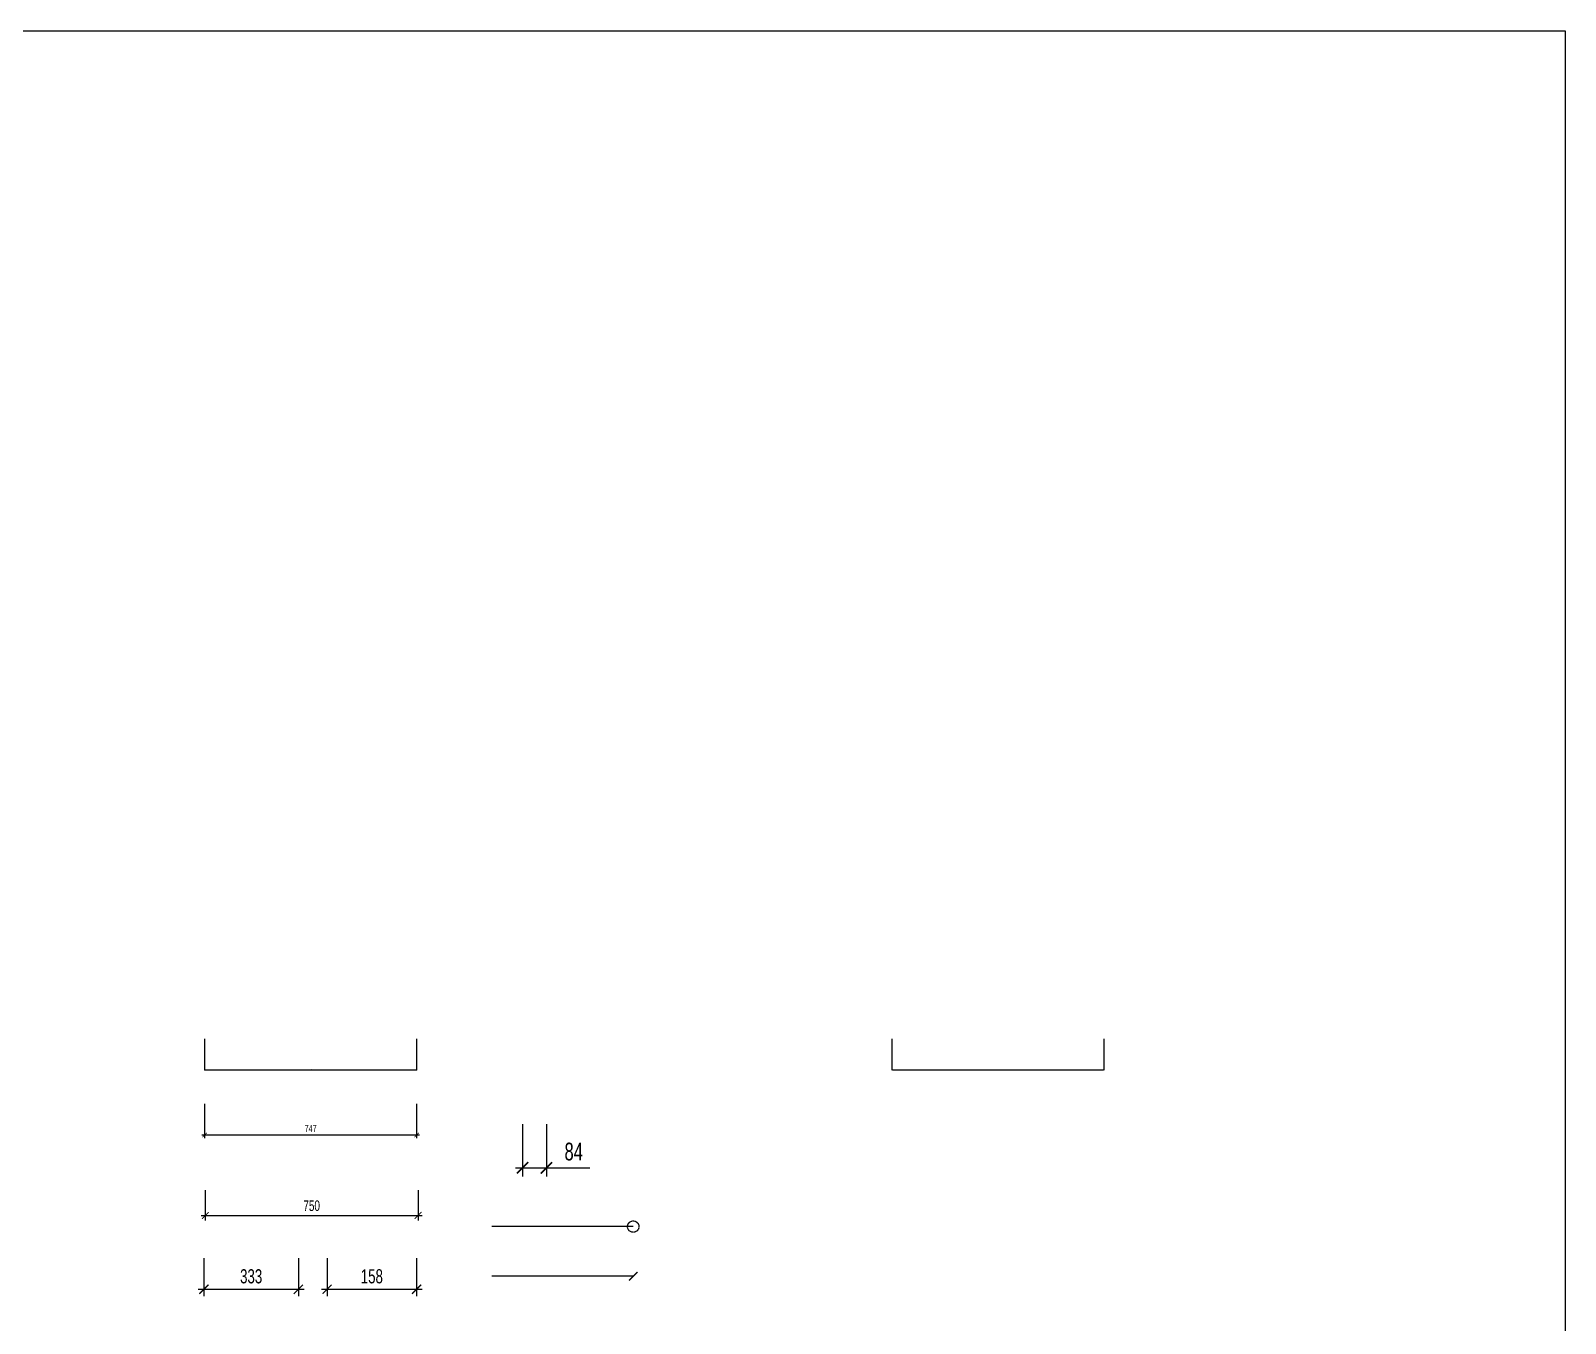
# Model space of a CAD drawing. Header units: inches. Extents: x -3538 to 66114, y -2541134 to 4288.
# Drawn here: x 2839 to 8244, y -694 to 3861 of the extents above; entities that cross this region are included whole.
import ezdxf

# ---------------------------------------------------------------- set-up
doc = ezdxf.new("R2010")
doc.units = ezdxf.units.IN
doc.header["$MEASUREMENT"] = 0
doc.linetypes.add('HIDDEN', pattern=[0.375, 0.25, -0.125])
doc.layers.get('DEFPOINTS').update_dxf_attribs({"color": 87})
doc.layers.add('comments', color=6, linetype='Continuous', plot=False)
doc.layers.add('KCS_DIM', color=8, linetype='Continuous')
doc.layers.add('KCS_STEEL_TOP', color=4, linetype='HIDDEN')
doc.styles.add('KCS_SMTEXT', font='3t-unicode.shx', dxfattribs={"width": 0.7})
doc.dimstyles.new('KCS_DIM1', dxfattribs={"dimtxt": 2.5, "dimasz": 1.6, "dimexe": 1.2, "dimexo": 0, "dimgap": 1, "dimtad": 1, "dimdec": 0, "dimzin": 0, "dimdsep": 46, "dimtxsty": 'KCS_SMTEXT', "dimblk": 'ARCHTICK', "dimcen": 0, "dimdle": 1, "dimclrd": 8, "dimclre": 8, "dimclrt": 7, "dimadec": 0, "dimazin": 0, "dimtfac": 1, "dimtdec": 0, "dimtix": 1, "dimtmove": 2, "dimatfit": 3, "dimfxl": 1, "dimtolj": 1, "dimtzin": 0, "dimarcsym": 0})
doc.dimstyles.new('KCS_DIM10', dxfattribs={"dimscale": 10, "dimtxt": 2.5, "dimasz": 1.6, "dimexe": 1.2, "dimexo": 0, "dimgap": 1, "dimtad": 1, "dimdec": 0, "dimzin": 0, "dimdsep": 46, "dimtxsty": 'KCS_SMTEXT', "dimblk": 'ARCHTICK', "dimcen": 0, "dimdle": 1, "dimclrd": 256, "dimclre": 256, "dimclrt": 7, "dimadec": 0, "dimazin": 0, "dimtfac": 1, "dimtdec": 0, "dimtix": 1, "dimtmove": 2, "dimatfit": 3, "dimfxl": 1, "dimtolj": 1, "dimtzin": 0, "dimarcsym": 0})
doc.dimstyles.new('KCS_DIM15', dxfattribs={"dimscale": 15, "dimtxt": 2.5, "dimasz": 1.6, "dimexe": 1.2, "dimexo": 0, "dimgap": 1, "dimtad": 1, "dimdec": 0, "dimzin": 0, "dimdsep": 46, "dimtxsty": 'KCS_SMTEXT', "dimblk": 'ARCHTICK', "dimcen": 0, "dimdle": 1, "dimclrd": 256, "dimclre": 256, "dimclrt": 7, "dimadec": 0, "dimazin": 0, "dimtfac": 1, "dimtdec": 0, "dimtix": 1, "dimtmove": 2, "dimatfit": 3, "dimfxl": 1, "dimtolj": 1, "dimtzin": 0, "dimarcsym": 0})
doc.dimstyles.new('KCS_DIM1_LE', dxfattribs={"dimtxt": 0.001, "dimasz": 2, "dimexe": 1.2, "dimexo": 0, "dimgap": 1, "dimtad": 1, "dimdec": 0, "dimzin": 0, "dimdsep": 46, "dimtxsty": 'KCS_SMTEXT', "dimcen": 0, "dimdle": 1, "dimclrd": 256, "dimclre": 256, "dimclrt": 2, "dimadec": 0, "dimazin": 0, "dimtfac": 1, "dimtdec": 0, "dimtix": 1, "dimtmove": 2, "dimatfit": 3, "dimfxl": 1, "dimtolj": 1, "dimtzin": 0, "dimarcsym": 0})
doc.dimstyles.new('KCS_DIM20', dxfattribs={"dimscale": 20, "dimtxt": 2.5, "dimasz": 1.6, "dimexe": 1.2, "dimexo": 0, "dimgap": 1, "dimtad": 1, "dimdec": 0, "dimzin": 0, "dimdsep": 46, "dimtxsty": 'KCS_SMTEXT', "dimblk": 'ARCHTICK', "dimcen": 0, "dimdle": 1, "dimclrd": 256, "dimclre": 256, "dimclrt": 7, "dimadec": 0, "dimazin": 0, "dimtfac": 1, "dimtdec": 0, "dimtix": 1, "dimtmove": 2, "dimatfit": 3, "dimfxl": 1, "dimtolj": 1, "dimtzin": 0, "dimarcsym": 0})
doc.dimstyles.new('KCS_DIM20_10', dxfattribs={"dimscale": 20, "dimtxt": 2.5, "dimasz": 1.6, "dimexe": 1.2, "dimexo": 0, "dimgap": 1, "dimtad": 1, "dimdec": 0, "dimlfac": 0.5, "dimzin": 0, "dimdsep": 46, "dimtxsty": 'KCS_SMTEXT', "dimblk": 'ARCHTICK', "dimcen": 0, "dimdle": 1, "dimclrd": 256, "dimclre": 256, "dimclrt": 7, "dimadec": 0, "dimazin": 0, "dimtfac": 1, "dimtdec": 0, "dimtix": 1, "dimtmove": 2, "dimatfit": 3, "dimfxl": 1, "dimtolj": 1, "dimtzin": 0, "dimarcsym": 0})
doc.dimstyles.new('KCS_DIM25_LE_CIRCLE', dxfattribs={"dimscale": 25, "dimtxt": 2.5, "dimasz": 1.6, "dimexe": 1.2, "dimexo": 0, "dimgap": 1, "dimtad": 1, "dimdec": 0, "dimzin": 0, "dimdsep": 46, "dimtxsty": 'KCS_SMTEXT', "dimblk": 'ARCHTICK', "dimcen": 0, "dimdle": 1, "dimclrd": 256, "dimclre": 256, "dimclrt": 2, "dimadec": 0, "dimazin": 0, "dimtfac": 1, "dimtdec": 0, "dimtix": 1, "dimtmove": 2, "dimatfit": 3, "dimldrblk": 'DOTBLANK', "dimfxl": 1, "dimtolj": 1, "dimtzin": 0, "dimarcsym": 0})
doc.dimstyles.new('KCS_DIM25_LE_STICK', dxfattribs={"dimscale": 25, "dimtxt": 2.5, "dimasz": 1.2, "dimexe": 1.2, "dimexo": 0, "dimgap": 1, "dimtad": 1, "dimdec": 0, "dimzin": 0, "dimdsep": 46, "dimtxsty": 'KCS_SMTEXT', "dimblk": 'ARCHTICK', "dimcen": 0, "dimdle": 1, "dimclrd": 256, "dimclre": 256, "dimclrt": 2, "dimadec": 0, "dimazin": 0, "dimtfac": 1, "dimtdec": 0, "dimtix": 1, "dimtmove": 2, "dimatfit": 3, "dimldrblk": 'ARCHTICK', "dimfxl": 1, "dimtolj": 1, "dimtzin": 0, "dimarcsym": 0})
doc.dimstyles.new('KCS_DIM25_OUT', dxfattribs={"dimscale": 25, "dimtxt": 2.5, "dimasz": 1.6, "dimexe": 1.2, "dimexo": 0, "dimgap": 1, "dimtad": 1, "dimdec": 0, "dimzin": 0, "dimdsep": 46, "dimtxsty": 'KCS_SMTEXT', "dimblk": 'ARCHTICK', "dimcen": 0, "dimdle": 1, "dimclrd": 256, "dimclre": 256, "dimclrt": 2, "dimadec": 0, "dimazin": 0, "dimtfac": 1, "dimtdec": 0, "dimtmove": 0, "dimatfit": 3, "dimfxl": 1, "dimtolj": 1, "dimtzin": 0, "dimarcsym": 0})

# ---------------------------------------------------------------- blocks, each defined once
blk = doc.blocks.new('_ArchTick')
at = {"color": 0, "linetype": 'ByBlock', "const_width": 0.15}
blk.add_lwpolyline([(-0.5, -0.5), (0.5, 0.5)], dxfattribs=at)
blk = doc.blocks.new('*D93')
at = {"layer": 'DEFPOINTS', "color": 0, "transparency": 16777216}
for p in [(3068.5, 292.6), (3815.1, 292.6), (3815.1, 182.5)]:
    blk.add_point(p, dxfattribs=at)
at = {"layer": 'KCS_DIM', "lineweight": -2, "transparency": 16777216}
for p, q in [((3068.5, 292.6), (3068.5, 181.3)), ((3815.1, 292.6), (3815.1, 181.3)), ((3067.5, 182.5), (3816.1, 182.5))]:
    blk.add_line(p, q, dxfattribs=at)
at = {"layer": 'KCS_DIM', "lineweight": -2, "transparency": 16777216, "xscale": 1.6, "yscale": 1.6, "zscale": 1.6, "rotation": 180}
blk.add_blockref('_ArchTick', (3068.5, 182.5), dxfattribs=at)
at = {"layer": 'KCS_DIM', "lineweight": -2, "transparency": 16777216, "xscale": 1.6, "yscale": 1.6, "zscale": 1.6}
blk.add_blockref('_ArchTick', (3815.1, 182.5), dxfattribs=at)
at = {"layer": 'KCS_DIM', "color": 2, "transparency": 16777216, "insert": (3441.8, 184.8), "char_height": 2.5, "attachment_point": 5, "style": 'KCS_SMTEXT'}
blk.add_mtext('\\A1;747', dxfattribs=at)
blk = doc.blocks.new('*D94')
at = {"layer": 'DEFPOINTS', "color": 0, "transparency": 16777216}
for p in [(3499.7, -480.5), (3815.1, -480.5), (3815.1, -590.5)]:
    blk.add_point(p, dxfattribs=at)
at = {"layer": 'KCS_DIM', "lineweight": -2, "transparency": 16777216}
for p, q in [((3499.7, -480.5), (3499.7, -614.5)), ((3815.1, -480.5), (3815.1, -614.5)), ((3479.7, -590.5), (3835.1, -590.5))]:
    blk.add_line(p, q, dxfattribs=at)
at = {"layer": 'KCS_DIM', "lineweight": -2, "transparency": 16777216, "xscale": 32, "yscale": 32, "zscale": 32, "rotation": 180}
blk.add_blockref('_ArchTick', (3499.7, -590.5), dxfattribs=at)
at = {"layer": 'KCS_DIM', "lineweight": -2, "transparency": 16777216, "xscale": 32, "yscale": 32, "zscale": 32}
blk.add_blockref('_ArchTick', (3815.1, -590.5), dxfattribs=at)
at = {"layer": 'KCS_DIM', "color": 2, "transparency": 16777216, "insert": (3657.4, -545), "char_height": 50, "attachment_point": 5, "style": 'KCS_SMTEXT'}
blk.add_mtext('\\A1;158', dxfattribs=at)
blk = doc.blocks.new('*D102')
at = {"layer": 'DEFPOINTS', "color": 0, "transparency": 16777216}
for p in [(3070.7, -241.4), (3820.2, -241.4), (3820.2, -330.3)]:
    blk.add_point(p, dxfattribs=at)
at = {"layer": 'KCS_DIM', "lineweight": -2, "transparency": 16777216}
for p, q in [((3070.7, -241.4), (3070.7, -348.3)), ((3820.2, -241.4), (3820.2, -348.3)), ((3055.7, -330.3), (3835.2, -330.3))]:
    blk.add_line(p, q, dxfattribs=at)
at = {"layer": 'KCS_DIM', "lineweight": -2, "transparency": 16777216, "xscale": 24, "yscale": 24, "zscale": 24, "rotation": 180}
blk.add_blockref('_ArchTick', (3070.7, -330.3), dxfattribs=at)
at = {"layer": 'KCS_DIM', "lineweight": -2, "transparency": 16777216, "xscale": 24, "yscale": 24, "zscale": 24}
blk.add_blockref('_ArchTick', (3820.2, -330.3), dxfattribs=at)
at = {"layer": 'KCS_DIM', "color": 2, "transparency": 16777216, "insert": (3445.4, -296.1), "char_height": 37.5, "attachment_point": 5, "style": 'KCS_SMTEXT'}
blk.add_mtext('\\A1;750', dxfattribs=at)
blk = doc.blocks.new('*D103')
at = {"layer": 'DEFPOINTS', "color": 0, "transparency": 16777216}
for p in [(4188.2, -8.4), (4272.2, -8.4), (4272.2, -162.5)]:
    blk.add_point(p, dxfattribs=at)
at = {"layer": 'KCS_DIM', "lineweight": -2, "transparency": 16777216}
for p, q in [((4188.2, -8.4), (4188.2, -192.5)), ((4272.2, -8.4), (4272.2, -192.5)), ((4163.2, -162.5), (4272.2, -162.5)), ((4272.2, -162.5), (4424.8, -162.5))]:
    blk.add_line(p, q, dxfattribs=at)
at = {"layer": 'KCS_DIM', "lineweight": -2, "transparency": 16777216, "xscale": 40, "yscale": 40, "zscale": 40, "rotation": 180}
blk.add_blockref('_ArchTick', (4188.2, -162.5), dxfattribs=at)
at = {"layer": 'KCS_DIM', "lineweight": -2, "transparency": 16777216, "xscale": 40, "yscale": 40, "zscale": 40}
blk.add_blockref('_ArchTick', (4272.2, -162.5), dxfattribs=at)
at = {"layer": 'KCS_DIM', "color": 2, "transparency": 16777216, "insert": (4368.5, -105.6), "char_height": 62.5, "attachment_point": 5, "style": 'KCS_SMTEXT'}
blk.add_mtext('\\A1;84', dxfattribs=at)
blk = doc.blocks.new('_DotBlank')
at = {"color": 0, "linetype": 'ByBlock', "lineweight": -2}
blk.add_line((-0.5, 0), (-1, 0), dxfattribs=at)
blk.add_circle((0, 0), 0.5, dxfattribs=at)
blk = doc.blocks.new('*D105')
at = {"layer": 'DEFPOINTS', "color": 0, "transparency": 16777216}
for p in [(3066, -480.5), (3398.5, -480.5), (3398.5, -590.5)]:
    blk.add_point(p, dxfattribs=at)
at = {"layer": 'KCS_DIM', "lineweight": -2, "transparency": 16777216}
for p, q in [((3066, -480.5), (3066, -614.5)), ((3398.5, -480.5), (3398.5, -614.5)), ((3046, -590.5), (3418.5, -590.5))]:
    blk.add_line(p, q, dxfattribs=at)
at = {"layer": 'KCS_DIM', "lineweight": -2, "transparency": 16777216, "xscale": 32, "yscale": 32, "zscale": 32, "rotation": 180}
blk.add_blockref('_ArchTick', (3066, -590.5), dxfattribs=at)
at = {"layer": 'KCS_DIM', "lineweight": -2, "transparency": 16777216, "xscale": 32, "yscale": 32, "zscale": 32}
blk.add_blockref('_ArchTick', (3398.5, -590.5), dxfattribs=at)
at = {"layer": 'KCS_DIM', "color": 2, "transparency": 16777216, "insert": (3232.3, -545), "char_height": 50, "attachment_point": 5, "style": 'KCS_SMTEXT'}
blk.add_mtext('\\A1;333', dxfattribs=at)
blk = doc.blocks.new('*D106')
at = {"layer": 'DEFPOINTS', "color": 0, "transparency": 16777216}
for p in [(3068.5, 63.5), (3815.1, 63.5), (3815.1, -46.5)]:
    blk.add_point(p, dxfattribs=at)
at = {"layer": 'KCS_DIM', "lineweight": -2, "transparency": 16777216}
for p, q in [((3068.5, 63.5), (3068.5, -58.5)), ((3815.1, 63.5), (3815.1, -58.5)), ((3058.5, -46.5), (3825.1, -46.5))]:
    blk.add_line(p, q, dxfattribs=at)
at = {"layer": 'KCS_DIM', "lineweight": -2, "transparency": 16777216, "xscale": 16, "yscale": 16, "zscale": 16, "rotation": 180}
blk.add_blockref('_ArchTick', (3068.5, -46.5), dxfattribs=at)
at = {"layer": 'KCS_DIM', "lineweight": -2, "transparency": 16777216, "xscale": 16, "yscale": 16, "zscale": 16}
blk.add_blockref('_ArchTick', (3815.1, -46.5), dxfattribs=at)
at = {"layer": 'KCS_DIM', "color": 2, "transparency": 16777216, "insert": (3441.8, -24), "char_height": 25, "attachment_point": 5, "style": 'KCS_SMTEXT'}
blk.add_mtext('\\A1;747', dxfattribs=at)
blk = doc.blocks.new('*D115')
at = {"layer": 'DEFPOINTS', "color": 0, "transparency": 16777216}
for p in [(5489.6, 292.6), (6236.1, 292.6), (6236.1, 182.5)]:
    blk.add_point(p, dxfattribs=at)
at = {"layer": 'KCS_DIM', "lineweight": -2, "transparency": 16777216}
for p, q in [((5489.6, 292.6), (5489.6, 181.3)), ((6236.1, 292.6), (6236.1, 181.3)), ((5491.6, 182.5), (6234.1, 182.5))]:
    blk.add_line(p, q, dxfattribs=at)
at = {"layer": 'KCS_DIM', "transparency": 16777216}
for points in [[(5491.6, 182.9), (5491.6, 182.2), (5489.6, 182.5)], [(6234.1, 182.9), (6234.1, 182.2), (6236.1, 182.5)]]:
    blk.add_solid(points, dxfattribs=at)
at = {"layer": 'KCS_DIM', "color": 2, "transparency": 16777216, "insert": (5862.8, 183.5), "char_height": 0.001, "attachment_point": 5, "style": 'KCS_SMTEXT'}
blk.add_mtext('\\A1;747', dxfattribs=at)
blk = doc.blocks.new('KCS_STYLE')
at = {"layer": 'KCS_DIM'}
for base, p1, p2, dimstyle, picture, middle in [((3815.1, 182.5), (3068.5, 292.6), (3815.1, 292.6), 'KCS_DIM1', '*D93', (3441.8, 184.8)), ((6236.0856, 182.5261), (5489.5599, 292.579), (6236.0856, 292.579), 'KCS_DIM1_LE', '*D115', (5862.8228, 183.5266)), ((3815.1, -46.5), (3068.5, 63.5), (3815.1, 63.5), 'KCS_DIM10', '*D106', (3441.8, -24)), ((4272.2, -162.5), (4188.2, -8.4), (4272.2, -8.4), 'KCS_DIM25_OUT', '*D103', (4368.5, -105.6)), ((3820.1686, -330.2789), (3070.6564, -241.44), (3820.1686, -241.44), 'KCS_DIM15', '*D102', (3445.4125, -296.1324)), ((3398.5386, -590.5088), (3065.9987, -480.4559), (3398.5386, -480.4559), 'KCS_DIM20', '*D105', (3232.2686, -544.9631)), ((3815.1, -590.5), (3499.7, -480.5), (3815.1, -480.5), 'KCS_DIM20_10', '*D94', (3657.4, -545))]:
    dim = blk.add_linear_dim(base=base, p1=p1, p2=p2, dimstyle=dimstyle, dxfattribs=at)
    dim.commit()
    dim.dimension.update_dxf_attribs({"geometry": picture, "text_midpoint": middle})
for points, dimstyle in [([(4578.1, -369.6), (4079.6, -369.6)], 'KCS_DIM25_LE_CIRCLE'), ([(4578.1, -544.8), (4079.6, -544.8)], 'KCS_DIM25_LE_STICK')]:
    blk.add_leader(points, dimstyle=dimstyle, dxfattribs=at)

msp = doc.modelspace()

# ---------------------------------------------------------------- linework, layer by layer
at = {"layer": 'comments'}
msp.add_lwpolyline([(-2991, 3860.9), (8244.2, 3860.9), (8244.2, -7909.1), (-2991, -7909.1)], close=True, dxfattribs=at)

# ---------------------------------------------------------------- block references
at = {"layer": 'KCS_STEEL_TOP'}
msp.add_blockref('KCS_STYLE', (382.9, 16.2), dxfattribs=at)

doc.saveas('drawing.dxf')
